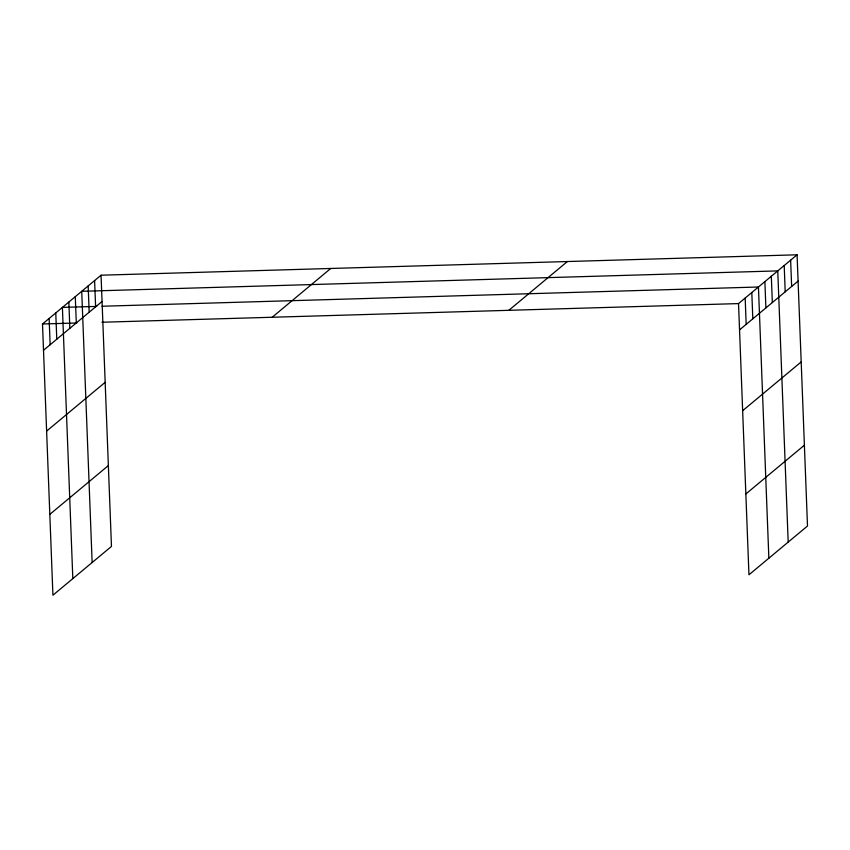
<?xml version="1.0" encoding="UTF-8"?>
<svg xmlns="http://www.w3.org/2000/svg" width="850" height="850" viewBox="0 0 850 850"><rect width="100%" height="100%" fill="white"/><g stroke="black" fill="none" stroke-linecap="round" stroke-linejoin="round"><path stroke-width="1.27" d="M101.044 275.209L111.467 546.412L52.923 595.202L42.5 323.988L101.044 275.209L797.077 254.798L807.5 526.012L748.956 574.791L738.533 303.588L797.077 254.798M43.509 350.274L102.053 301.484M46.612 431.099L105.156 382.319M272.191 317.252L330.735 268.473M49.81 514.378L108.354 465.587M508.842 310.314L567.386 261.534M739.553 329.874L798.086 281.084M742.656 410.699L801.199 361.909M745.854 493.967L804.398 445.188M96.73 306.393L62.401 307.402L72.824 578.616M102.011 306.244L758.444 287.002L768.857 558.206M42.5 323.988L76.819 322.979M101.904 322.246L738.533 303.588M790.638 260.164L791.648 286.45M784.199 265.529L785.209 291.816M788.184 542.109L777.761 270.895L81.728 291.306L92.14 562.519M771.322 276.261L772.331 302.547M764.883 281.626L765.893 307.913M751.804 292.527L752.813 318.814M745.174 298.053L746.183 324.339M94.605 280.574L95.614 306.861M88.166 285.94L89.176 312.226M75.289 296.671L76.298 322.957M68.839 302.037L69.849 328.323M55.771 312.928L56.78 339.214M49.13 318.463L50.139 344.749"/></g></svg>
